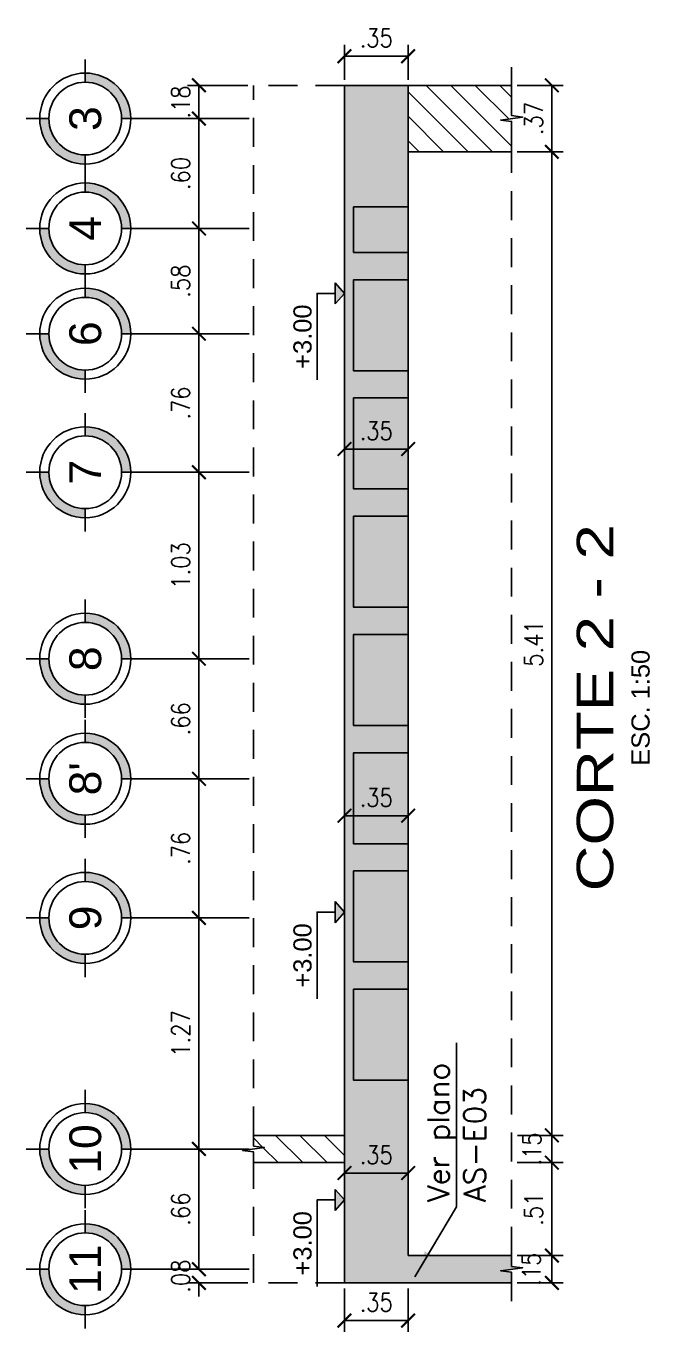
# Model space of a CAD drawing. Header units: millimetres. Extents: x -5.9 to 53.8, y -5.5 to 13.4.
# Drawn here: x 27.85 to 31.28, y -0.34 to 6.83 of the extents above; entities that cross this region are included whole.
import ezdxf
from ezdxf.enums import TextEntityAlignment as Align

# ---------------------------------------------------------------- set-up
doc = ezdxf.new("R2010")
doc.units = ezdxf.units.MM
doc.header["$LTSCALE"] = 0.05
doc.linetypes.add('DASHDOT2', pattern=[12.7, 6.35, -3.175, 0, -3.175])
doc.linetypes.add('HIDDEN2', pattern=[4.7625, 3.175, -1.5875])
for name, color, linetype in [('ACHURADO', 1, 'Continuous'), ('ACOTADO', 2, 'Continuous'), ('CANT_INVIS', 2, 'HIDDEN2'), ('CONT_CORTE', 4, 'Continuous'), ('EJES', 1, 'DASHDOT2'), ('TITULOS', 1, 'Continuous'), ('TXT_IND', 2, 'Continuous')]:
    doc.layers.add(name, color=color, linetype=linetype)
doc.styles.add('ACOTAMIENTOS', font='romans.shx', dxfattribs={"width": 0.85})
doc.styles.add('ARIAL', font='arial.ttf')
doc.styles.get("Standard").update_dxf_attribs({"font": 'romans.shx'})
doc.dimstyles.new('ACOTA_50', dxfattribs={"dimscale": 0.05, "dimtxt": 2, "dimasz": 1.5, "dimexe": 1.25, "dimexo": 0.625, "dimgap": 1, "dimtad": 1, "dimzin": 4, "dimdsep": 46, "dimtxsty": 'ACOTAMIENTOS', "dimblk1": 'ARCHTICK', "dimblk2": 'ARCHTICK', "dimsah": 1, "dimcen": 1.5, "dimclrd": 1, "dimclre": 1, "dimclrt": 256, "dimadec": 0, "dimazin": 0, "dimtfac": 1, "dimtofl": 0, "dimtmove": 2, "dimatfit": 3, "dimfxl": 0, "dimtolj": 1, "dimtzin": 0, "dimarcsym": 0})
pattern_1 = [(135, (-1.56006, 0), (-0.06735192, -0.06735192), [])]

# ---------------------------------------------------------------- blocks, each defined once
blk = doc.blocks.new('EJE')
at = {"layer": 'EJES', "linetype": 'Continuous'}
for points in [[(-0.25, 0), (-0.2, 0, -0.414214), (0, 0.2), (0, 0.25, 0.414214)], [(0.25, 0), (0.2, 0, -0.414214), (0, -0.2), (0, -0.25, 0.414214)]]:
    blk.add_hatch(color=256, dxfattribs=at).paths.add_polyline_path(points)
at = {"layer": 'EJES', "color": 1, "linetype": 'Continuous'}
for p, q in [((0, 0.2), (0, 0.325)), ((-0.2, 0), (-0.325, 0)), ((0.325, 0), (0.2, 0)), ((0, -0.325), (0, -0.2))]:
    blk.add_line(p, q, dxfattribs=at)
at = {"layer": 'EJES', "color": 3, "linetype": 'Continuous'}
for radius in [0.25, 0.2]:
    blk.add_circle((0, 0), radius, dxfattribs=at)
at = {"layer": 'EJES', "color": 4, "linetype": 'Continuous', "style": 'ARIAL'}
blk.add_attdef('EJE', text='', height=0.175, dxfattribs=at).set_placement((0, 0), align=Align.MIDDLE_CENTER)
blk = doc.blocks.new('_ARCHTICK')
at = {"color": 0, "linetype": 'ByBlock', "const_width": 0.15}
blk.add_lwpolyline([(-0.5, -0.5), (0.5, 0.5)], dxfattribs=at)
blk = doc.blocks.new('*D299')
at = {"layer": 'ACOTADO', "color": 1, "lineweight": -2}
for p, q in [((28.8041, 0), (28.8041, 0.075)), ((29.0728, 0), (28.7416, 0)), ((29.0728, -0.075), (28.7416, -0.075)), ((28.8041, -0.075), (28.8041, -0.15))]:
    blk.add_line(p, q, dxfattribs=at)
at = {"layer": 'DEFPOINTS', "color": 0}
for p in [(28.8041, 0), (29.1041, 0), (29.104, -0.075)]:
    blk.add_point(p, dxfattribs=at)
at = {"layer": 'ACOTADO', "color": 1, "lineweight": -2, "xscale": 0.07500000000000001, "yscale": 0.07500000000000001, "zscale": 0.07500000000000001}
for p, rotation in [((28.8041, 0), 270), ((28.8041, -0.075), 90)]:
    blk.add_blockref('_ARCHTICK', p, dxfattribs=dict(at, rotation=rotation))
at = {"layer": 'ACOTADO', "insert": (28.7041, -0.0375), "char_height": 0.1, "attachment_point": 5, "rotation": 90, "style": 'ACOTAMIENTOS'}
blk.add_mtext('\\A1;.08', dxfattribs=at)
blk = doc.blocks.new('*D300')
at = {"layer": 'ACOTADO', "color": 1, "lineweight": -2}
for p, q in [((29.0728, 0.661), (28.7416, 0.661)), ((28.8041, 0), (28.8041, 0.661)), ((29.0728, 0), (28.7416, 0))]:
    blk.add_line(p, q, dxfattribs=at)
at = {"layer": 'DEFPOINTS', "color": 0}
for p in [(28.8041, 0.661), (29.1041, 0.661), (29.1041, 0)]:
    blk.add_point(p, dxfattribs=at)
at = {"layer": 'ACOTADO', "color": 1, "lineweight": -2, "xscale": 0.07500000000000001, "yscale": 0.07500000000000001, "zscale": 0.07500000000000001}
for p, rotation in [((28.8041, 0.661), 90), ((28.8041, 0), 270)]:
    blk.add_blockref('_ARCHTICK', p, dxfattribs=dict(at, rotation=rotation))
at = {"layer": 'ACOTADO', "insert": (28.7041, 0.3305), "char_height": 0.1, "attachment_point": 5, "rotation": 90, "style": 'ACOTAMIENTOS'}
blk.add_mtext('\\A1;.66', dxfattribs=at)
blk = doc.blocks.new('*D301')
at = {"layer": 'ACOTADO', "color": 1, "lineweight": -2}
for p, q in [((29.0728, 1.9314), (28.7416, 1.9314)), ((28.8041, 0.661), (28.8041, 1.9314)), ((29.0728, 0.661), (28.7416, 0.661))]:
    blk.add_line(p, q, dxfattribs=at)
at = {"layer": 'DEFPOINTS', "color": 0}
for p in [(28.8041, 1.9314), (29.1041, 1.9314), (29.1041, 0.661)]:
    blk.add_point(p, dxfattribs=at)
at = {"layer": 'ACOTADO', "color": 1, "lineweight": -2, "xscale": 0.07500000000000001, "yscale": 0.07500000000000001, "zscale": 0.07500000000000001}
for p, rotation in [((28.8041, 1.9314), 90), ((28.8041, 0.661), 270)]:
    blk.add_blockref('_ARCHTICK', p, dxfattribs=dict(at, rotation=rotation))
at = {"layer": 'ACOTADO', "insert": (28.7041, 1.2962), "char_height": 0.1, "attachment_point": 5, "rotation": 90, "style": 'ACOTAMIENTOS'}
blk.add_mtext('\\A1;1.27', dxfattribs=at)
blk = doc.blocks.new('*D302')
at = {"layer": 'ACOTADO', "color": 1, "lineweight": -2}
for p, q in [((29.0728, 2.696), (28.7416, 2.696)), ((28.8041, 1.9314), (28.8041, 2.696)), ((29.0728, 1.9314), (28.7416, 1.9314))]:
    blk.add_line(p, q, dxfattribs=at)
at = {"layer": 'DEFPOINTS', "color": 0}
for p in [(28.8041, 2.696), (29.1041, 2.696), (29.1041, 1.9314)]:
    blk.add_point(p, dxfattribs=at)
at = {"layer": 'ACOTADO', "color": 1, "lineweight": -2, "xscale": 0.07500000000000001, "yscale": 0.07500000000000001, "zscale": 0.07500000000000001}
for p, rotation in [((28.8041, 2.696), 90), ((28.8041, 1.9314), 270)]:
    blk.add_blockref('_ARCHTICK', p, dxfattribs=dict(at, rotation=rotation))
at = {"layer": 'ACOTADO', "insert": (28.7041, 2.3137), "char_height": 0.1, "attachment_point": 5, "rotation": 90, "style": 'ACOTAMIENTOS'}
blk.add_mtext('\\A1;.76', dxfattribs=at)
blk = doc.blocks.new('*D303')
at = {"layer": 'ACOTADO', "color": 1, "lineweight": -2}
for p, q in [((29.0728, 3.3558), (28.7416, 3.3558)), ((28.8041, 2.696), (28.8041, 3.3558)), ((29.0728, 2.696), (28.7416, 2.696))]:
    blk.add_line(p, q, dxfattribs=at)
at = {"layer": 'DEFPOINTS', "color": 0}
for p in [(28.8041, 3.3558), (29.1041, 3.3558), (29.1041, 2.696)]:
    blk.add_point(p, dxfattribs=at)
at = {"layer": 'ACOTADO', "color": 1, "lineweight": -2, "xscale": 0.07500000000000001, "yscale": 0.07500000000000001, "zscale": 0.07500000000000001}
for p, rotation in [((28.8041, 3.3558), 90), ((28.8041, 2.696), 270)]:
    blk.add_blockref('_ARCHTICK', p, dxfattribs=dict(at, rotation=rotation))
at = {"layer": 'ACOTADO', "insert": (28.7041, 3.0259), "char_height": 0.1, "attachment_point": 5, "rotation": 90, "style": 'ACOTAMIENTOS'}
blk.add_mtext('\\A1;.66', dxfattribs=at)
blk = doc.blocks.new('*D304')
at = {"layer": 'ACOTADO', "color": 1, "lineweight": -2}
for p, q in [((29.0728, 4.3808), (28.7416, 4.3808)), ((28.8041, 3.3558), (28.8041, 4.3808)), ((29.0728, 3.3558), (28.7416, 3.3558))]:
    blk.add_line(p, q, dxfattribs=at)
at = {"layer": 'DEFPOINTS', "color": 0}
for p in [(28.8041, 4.3808), (29.1041, 4.3808), (29.1041, 3.3558)]:
    blk.add_point(p, dxfattribs=at)
at = {"layer": 'ACOTADO', "color": 1, "lineweight": -2, "xscale": 0.07500000000000001, "yscale": 0.07500000000000001, "zscale": 0.07500000000000001}
for p, rotation in [((28.8041, 4.3808), 90), ((28.8041, 3.3558), 270)]:
    blk.add_blockref('_ARCHTICK', p, dxfattribs=dict(at, rotation=rotation))
at = {"layer": 'ACOTADO', "insert": (28.7041, 3.8683), "char_height": 0.1, "attachment_point": 5, "rotation": 90, "style": 'ACOTAMIENTOS'}
blk.add_mtext('\\A1;1.03', dxfattribs=at)
blk = doc.blocks.new('*D305')
at = {"layer": 'ACOTADO', "color": 1, "lineweight": -2}
for p, q in [((29.0728, 5.1424), (28.7416, 5.1424)), ((28.8041, 4.3808), (28.8041, 5.1424)), ((29.0728, 4.3808), (28.7416, 4.3808))]:
    blk.add_line(p, q, dxfattribs=at)
at = {"layer": 'DEFPOINTS', "color": 0}
for p in [(28.8041, 5.1424), (29.1041, 5.1424), (29.1041, 4.3808)]:
    blk.add_point(p, dxfattribs=at)
at = {"layer": 'ACOTADO', "color": 1, "lineweight": -2, "xscale": 0.07500000000000001, "yscale": 0.07500000000000001, "zscale": 0.07500000000000001}
for p, rotation in [((28.8041, 5.1424), 90), ((28.8041, 4.3808), 270)]:
    blk.add_blockref('_ARCHTICK', p, dxfattribs=dict(at, rotation=rotation))
at = {"layer": 'ACOTADO', "insert": (28.7041, 4.7616), "char_height": 0.1, "attachment_point": 5, "rotation": 90, "style": 'ACOTAMIENTOS'}
blk.add_mtext('\\A1;.76', dxfattribs=at)
blk = doc.blocks.new('*D306')
at = {"layer": 'ACOTADO', "color": 1, "lineweight": -2}
for p, q in [((29.0728, 5.721), (28.7416, 5.721)), ((28.8041, 5.1424), (28.8041, 5.721)), ((29.0728, 5.1424), (28.7416, 5.1424))]:
    blk.add_line(p, q, dxfattribs=at)
at = {"layer": 'DEFPOINTS', "color": 0}
for p in [(28.8041, 5.721), (29.1041, 5.721), (29.1041, 5.1424)]:
    blk.add_point(p, dxfattribs=at)
at = {"layer": 'ACOTADO', "color": 1, "lineweight": -2, "xscale": 0.07500000000000001, "yscale": 0.07500000000000001, "zscale": 0.07500000000000001}
for p, rotation in [((28.8041, 5.721), 90), ((28.8041, 5.1424), 270)]:
    blk.add_blockref('_ARCHTICK', p, dxfattribs=dict(at, rotation=rotation))
at = {"layer": 'ACOTADO', "insert": (28.7041, 5.4317), "char_height": 0.1, "attachment_point": 5, "rotation": 90, "style": 'ACOTAMIENTOS'}
blk.add_mtext('\\A1;.58', dxfattribs=at)
blk = doc.blocks.new('*D307')
at = {"layer": 'ACOTADO', "color": 1, "lineweight": -2}
for p, q in [((29.0728, 6.325), (28.7416, 6.325)), ((28.8041, 5.721), (28.8041, 6.325)), ((29.0728, 5.721), (28.7416, 5.721))]:
    blk.add_line(p, q, dxfattribs=at)
at = {"layer": 'DEFPOINTS', "color": 0}
for p in [(28.8041, 6.325), (29.1041, 6.325), (29.1041, 5.721)]:
    blk.add_point(p, dxfattribs=at)
at = {"layer": 'ACOTADO', "color": 1, "lineweight": -2, "xscale": 0.07500000000000001, "yscale": 0.07500000000000001, "zscale": 0.07500000000000001}
for p, rotation in [((28.8041, 6.325), 90), ((28.8041, 5.721), 270)]:
    blk.add_blockref('_ARCHTICK', p, dxfattribs=dict(at, rotation=rotation))
at = {"layer": 'ACOTADO', "insert": (28.7041, 6.023), "char_height": 0.1, "attachment_point": 5, "rotation": 90, "style": 'ACOTAMIENTOS'}
blk.add_mtext('\\A1;.60', dxfattribs=at)
blk = doc.blocks.new('*D308')
at = {"layer": 'ACOTADO', "color": 1, "lineweight": -2}
for p, q in [((29.0728, 6.5075), (28.7416, 6.5075)), ((28.8041, 6.325), (28.8041, 6.5075)), ((29.0728, 6.325), (28.7416, 6.325))]:
    blk.add_line(p, q, dxfattribs=at)
at = {"layer": 'DEFPOINTS', "color": 0}
for p in [(28.8041, 6.5075), (29.1041, 6.5075), (29.1041, 6.325)]:
    blk.add_point(p, dxfattribs=at)
at = {"layer": 'ACOTADO', "color": 1, "lineweight": -2, "xscale": 0.07500000000000001, "yscale": 0.07500000000000001, "zscale": 0.07500000000000001}
for p, rotation in [((28.8041, 6.5075), 90), ((28.8041, 6.325), 270)]:
    blk.add_blockref('_ARCHTICK', p, dxfattribs=dict(at, rotation=rotation))
at = {"layer": 'ACOTADO', "insert": (28.7041, 6.4163), "char_height": 0.1, "attachment_point": 5, "rotation": 90, "style": 'ACOTAMIENTOS'}
blk.add_mtext('\\A1;.18', dxfattribs=at)
blk = doc.blocks.new('*D231')
at = {"layer": 'ACOTADO', "color": 1, "lineweight": -2}
for p, q in [((30.5543, 0.075), (30.8068, 0.075)), ((30.7443, -0.075), (30.7443, 0.075)), ((30.5543, -0.075), (30.8068, -0.075))]:
    blk.add_line(p, q, dxfattribs=at)
at = {"layer": 'DEFPOINTS', "color": 0}
for p in [(30.523, 0.075), (30.7443, 0.075), (30.523, -0.075)]:
    blk.add_point(p, dxfattribs=at)
at = {"layer": 'ACOTADO', "color": 1, "lineweight": -2, "xscale": 0.07500000000000001, "yscale": 0.07500000000000001, "zscale": 0.07500000000000001}
for p, rotation in [((30.7443, 0.075), 90), ((30.7443, -0.075), 270)]:
    blk.add_blockref('_ARCHTICK', p, dxfattribs=dict(at, rotation=rotation))
at = {"layer": 'ACOTADO', "insert": (30.6313, 0), "char_height": 0.1, "attachment_point": 5, "rotation": 90, "style": 'ACOTAMIENTOS'}
blk.add_mtext('\\A1;.15', dxfattribs=at)
blk = doc.blocks.new('*D20')
at = {"layer": 'ACOTADO', "color": 1, "lineweight": -2}
for p, q in [((30.5543, 0.586), (30.8068, 0.586)), ((30.7443, 0.075), (30.7443, 0.586)), ((30.5543, 0.075), (30.8068, 0.075))]:
    blk.add_line(p, q, dxfattribs=at)
at = {"layer": 'DEFPOINTS', "color": 0}
for p in [(30.523, 0.586), (30.7443, 0.586), (30.523, 0.075)]:
    blk.add_point(p, dxfattribs=at)
at = {"layer": 'ACOTADO', "color": 1, "lineweight": -2, "xscale": 0.07500000000000001, "yscale": 0.07500000000000001, "zscale": 0.07500000000000001}
for p, rotation in [((30.7443, 0.586), 90), ((30.7443, 0.075), 270)]:
    blk.add_blockref('_ARCHTICK', p, dxfattribs=dict(at, rotation=rotation))
at = {"layer": 'ACOTADO', "insert": (30.6443, 0.3305), "char_height": 0.1, "attachment_point": 5, "rotation": 90, "style": 'ACOTAMIENTOS'}
blk.add_mtext('\\A1;.51', dxfattribs=at)
blk = doc.blocks.new('*D21')
at = {"layer": 'ACOTADO', "color": 1, "lineweight": -2}
for p, q in [((30.5549, 0.736), (30.8068, 0.736)), ((30.7443, 0.586), (30.7443, 0.736)), ((30.5543, 0.586), (30.8068, 0.586))]:
    blk.add_line(p, q, dxfattribs=at)
at = {"layer": 'DEFPOINTS', "color": 0}
for p in [(30.5237, 0.736), (30.7443, 0.736), (30.523, 0.586)]:
    blk.add_point(p, dxfattribs=at)
at = {"layer": 'ACOTADO', "color": 1, "lineweight": -2, "xscale": 0.07500000000000001, "yscale": 0.07500000000000001, "zscale": 0.07500000000000001}
for p, rotation in [((30.7443, 0.736), 90), ((30.7443, 0.586), 270)]:
    blk.add_blockref('_ARCHTICK', p, dxfattribs=dict(at, rotation=rotation))
at = {"layer": 'ACOTADO', "insert": (30.6346, 0.661), "char_height": 0.1, "attachment_point": 5, "rotation": 90, "style": 'ACOTAMIENTOS'}
blk.add_mtext('\\A1;.15', dxfattribs=at)
blk = doc.blocks.new('*D232')
at = {"layer": 'ACOTADO', "color": 1, "lineweight": -2}
for p, q in [((30.5543, 6.1425), (30.8068, 6.1425)), ((30.7443, 0.736), (30.7443, 6.1425)), ((30.5549, 0.736), (30.8068, 0.736))]:
    blk.add_line(p, q, dxfattribs=at)
at = {"layer": 'DEFPOINTS', "color": 0}
for p in [(30.523, 6.1425), (30.7443, 6.1425), (30.5237, 0.736)]:
    blk.add_point(p, dxfattribs=at)
at = {"layer": 'ACOTADO', "color": 1, "lineweight": -2, "xscale": 0.07500000000000001, "yscale": 0.07500000000000001, "zscale": 0.07500000000000001}
for p, rotation in [((30.7443, 6.1425), 90), ((30.7443, 0.736), 270)]:
    blk.add_blockref('_ARCHTICK', p, dxfattribs=dict(at, rotation=rotation))
at = {"layer": 'ACOTADO', "insert": (30.6443, 3.4393), "char_height": 0.1, "attachment_point": 5, "rotation": 90, "style": 'ACOTAMIENTOS'}
blk.add_mtext('\\A1;5.41', dxfattribs=at)
blk = doc.blocks.new('*D233')
at = {"layer": 'ACOTADO', "color": 1, "lineweight": -2}
for p, q in [((30.5543, 6.5075), (30.8068, 6.5075)), ((30.7443, 6.1425), (30.7443, 6.5075)), ((30.5543, 6.1425), (30.8068, 6.1425))]:
    blk.add_line(p, q, dxfattribs=at)
at = {"layer": 'DEFPOINTS', "color": 0}
for p in [(30.523, 6.5075), (30.7443, 6.5075), (30.523, 6.1425)]:
    blk.add_point(p, dxfattribs=at)
at = {"layer": 'ACOTADO', "color": 1, "lineweight": -2, "xscale": 0.07500000000000001, "yscale": 0.07500000000000001, "zscale": 0.07500000000000001}
for p, rotation in [((30.7443, 6.5075), 90), ((30.7443, 6.1425), 270)]:
    blk.add_blockref('_ARCHTICK', p, dxfattribs=dict(at, rotation=rotation))
at = {"layer": 'ACOTADO', "insert": (30.6443, 6.325), "char_height": 0.1, "attachment_point": 5, "rotation": 90, "style": 'ACOTAMIENTOS'}
blk.add_mtext('\\A1;.37', dxfattribs=at)
blk = doc.blocks.new('*D26')
at = {"layer": 'ACOTADO', "color": 1, "lineweight": -2}
for p, q in [((29.604, -0.1063), (29.604, -0.3441)), ((29.954, -0.1063), (29.954, -0.3441)), ((29.604, -0.2816), (29.954, -0.2816))]:
    blk.add_line(p, q, dxfattribs=at)
at = {"layer": 'DEFPOINTS', "color": 0}
for p in [(29.604, -0.075), (29.954, -0.075), (29.954, -0.2816)]:
    blk.add_point(p, dxfattribs=at)
at = {"layer": 'ACOTADO', "color": 1, "lineweight": -2, "xscale": 0.07500000000000001, "yscale": 0.07500000000000001, "zscale": 0.07500000000000001, "rotation": 180}
blk.add_blockref('_ARCHTICK', (29.604, -0.2816), dxfattribs=at)
at = {"layer": 'ACOTADO', "color": 1, "lineweight": -2, "xscale": 0.07500000000000001, "yscale": 0.07500000000000001, "zscale": 0.07500000000000001}
blk.add_blockref('_ARCHTICK', (29.954, -0.2816), dxfattribs=at)
at = {"layer": 'ACOTADO', "insert": (29.779, -0.1816), "char_height": 0.1, "attachment_point": 5, "style": 'ACOTAMIENTOS'}
blk.add_mtext('\\A1;.35', dxfattribs=at)
blk = doc.blocks.new('*D252')
at = {"layer": 'ACOTADO', "color": 1, "lineweight": -2}
for p, q in [((29.604, 6.5388), (29.604, 6.7301)), ((29.954, 6.5388), (29.954, 6.7301)), ((29.604, 6.6676), (29.954, 6.6676))]:
    blk.add_line(p, q, dxfattribs=at)
at = {"layer": 'DEFPOINTS', "color": 0}
for p in [(29.954, 6.6676), (29.604, 6.5075), (29.954, 6.5075)]:
    blk.add_point(p, dxfattribs=at)
at = {"layer": 'ACOTADO', "color": 1, "lineweight": -2, "xscale": 0.07500000000000001, "yscale": 0.07500000000000001, "zscale": 0.07500000000000001, "rotation": 180}
blk.add_blockref('_ARCHTICK', (29.604, 6.6676), dxfattribs=at)
at = {"layer": 'ACOTADO', "color": 1, "lineweight": -2, "xscale": 0.07500000000000001, "yscale": 0.07500000000000001, "zscale": 0.07500000000000001}
blk.add_blockref('_ARCHTICK', (29.954, 6.6676), dxfattribs=at)
at = {"layer": 'ACOTADO', "insert": (29.779, 6.7676), "char_height": 0.1, "attachment_point": 5, "style": 'ACOTAMIENTOS'}
blk.add_mtext('\\A1;.35', dxfattribs=at)
blk = doc.blocks.new('*D253')
at = {"layer": 'ACOTADO', "color": 1, "lineweight": -2}
for p, q in [((29.604, 4.5399), (29.604, 4.5712)), ((29.954, 4.5399), (29.954, 4.5712)), ((29.604, 4.5087), (29.954, 4.5087))]:
    blk.add_line(p, q, dxfattribs=at)
at = {"layer": 'DEFPOINTS', "color": 0}
for p in [(29.604, 4.5087), (29.954, 4.5087), (29.954, 4.5087)]:
    blk.add_point(p, dxfattribs=at)
at = {"layer": 'ACOTADO', "color": 1, "lineweight": -2, "xscale": 0.07500000000000001, "yscale": 0.07500000000000001, "zscale": 0.07500000000000001, "rotation": 180}
blk.add_blockref('_ARCHTICK', (29.604, 4.5087), dxfattribs=at)
at = {"layer": 'ACOTADO', "color": 1, "lineweight": -2, "xscale": 0.07500000000000001, "yscale": 0.07500000000000001, "zscale": 0.07500000000000001}
blk.add_blockref('_ARCHTICK', (29.954, 4.5087), dxfattribs=at)
at = {"layer": 'ACOTADO', "insert": (29.779, 4.6087), "char_height": 0.1, "attachment_point": 5, "style": 'ACOTAMIENTOS'}
blk.add_mtext('\\A1;.35', dxfattribs=at)
blk = doc.blocks.new('*D27')
at = {"layer": 'ACOTADO', "color": 1, "lineweight": -2}
for p, q in [((29.604, 2.5243), (29.604, 2.5555)), ((29.954, 2.5243), (29.954, 2.5555)), ((29.604, 2.493), (29.954, 2.493))]:
    blk.add_line(p, q, dxfattribs=at)
at = {"layer": 'DEFPOINTS', "color": 0}
for p in [(29.604, 2.493), (29.954, 2.493), (29.954, 2.493)]:
    blk.add_point(p, dxfattribs=at)
at = {"layer": 'ACOTADO', "color": 1, "lineweight": -2, "xscale": 0.07500000000000001, "yscale": 0.07500000000000001, "zscale": 0.07500000000000001, "rotation": 180}
blk.add_blockref('_ARCHTICK', (29.604, 2.493), dxfattribs=at)
at = {"layer": 'ACOTADO', "color": 1, "lineweight": -2, "xscale": 0.07500000000000001, "yscale": 0.07500000000000001, "zscale": 0.07500000000000001}
blk.add_blockref('_ARCHTICK', (29.954, 2.493), dxfattribs=at)
at = {"layer": 'ACOTADO', "insert": (29.779, 2.593), "char_height": 0.1, "attachment_point": 5, "style": 'ACOTAMIENTOS'}
blk.add_mtext('\\A1;.35', dxfattribs=at)
blk = doc.blocks.new('*D28')
at = {"layer": 'ACOTADO', "color": 1, "lineweight": -2}
for p, q in [((29.604, 0.5601), (29.604, 0.5914)), ((29.954, 0.5601), (29.954, 0.5914)), ((29.604, 0.5289), (29.954, 0.5289))]:
    blk.add_line(p, q, dxfattribs=at)
at = {"layer": 'DEFPOINTS', "color": 0}
for p in [(29.604, 0.5289), (29.954, 0.5289), (29.954, 0.5289)]:
    blk.add_point(p, dxfattribs=at)
at = {"layer": 'ACOTADO', "color": 1, "lineweight": -2, "xscale": 0.07500000000000001, "yscale": 0.07500000000000001, "zscale": 0.07500000000000001, "rotation": 180}
blk.add_blockref('_ARCHTICK', (29.604, 0.5289), dxfattribs=at)
at = {"layer": 'ACOTADO', "color": 1, "lineweight": -2, "xscale": 0.07500000000000001, "yscale": 0.07500000000000001, "zscale": 0.07500000000000001}
blk.add_blockref('_ARCHTICK', (29.954, 0.5289), dxfattribs=at)
at = {"layer": 'ACOTADO', "insert": (29.779, 0.6289), "char_height": 0.1, "attachment_point": 5, "style": 'ACOTAMIENTOS'}
blk.add_mtext('\\A1;.35', dxfattribs=at)
blk = doc.blocks.new('Nivel-elev')
at = {"layer": 'TXT_IND'}
blk.add_hatch(color=1, dxfattribs=at).paths.add_polyline_path([(-0.0585, 0.0506), (0.0585, 0.0506), (0, 0)])
for p, q in [((0, 0), (-0.0585, 0.0506)), ((-0.0585, 0.0506), (0.0585, 0.0506)), ((0.0585, 0.0506), (0, 0))]:
    blk.add_line(p, q, dxfattribs=at)
blk.add_lwpolyline([(-0.4759, 0.1507), (0, 0.1507), (0, 0.0506)], dxfattribs=at)
blk.add_attdef('+2.85', (-0.4759, 0.1706), '', height=0.0975, dxfattribs=at)
blk = doc.blocks.new('Titulos')
at = {"layer": 'TITULOS', "color": 1, "style": 'ARIAL', "width": 1.25}
blk.add_attdef('TITULO_1', text='', height=0.2, dxfattribs=at).set_placement((0, 0.25), align=Align.MIDDLE_CENTER)
at = {"layer": 'TITULOS', "style": 'ARIAL', "width": 1.25}
blk.add_attdef('TITULO_2', text='', height=0.2, dxfattribs=at).set_placement((0, 0), align=Align.MIDDLE_CENTER)
at = {"layer": 'TITULOS', "color": 2, "width": 1.25}
for tag, p in [('ESCALA_1', (0, -0.2505)), ('ESCALA_2', (0, -0.4083))]:
    blk.add_attdef(tag, text='', height=0.1, dxfattribs=at).set_placement(p, align=Align.MIDDLE_CENTER)

msp = doc.modelspace()

# ---------------------------------------------------------------- hatches: boundary and pattern name
at = {"layer": 'ACHURADO'}
h = msp.add_hatch(color=254, dxfattribs=at)
h.dxf.hatch_style = 1
h.paths.add_polyline_path([(29.954, 0.8892), (29.954, 1.0392), (29.654, 1.0392), (29.654, 1.5392), (29.954, 1.5392), (29.954, 1.6892), (29.654, 1.6892), (29.654, 2.1892), (29.954, 2.1892), (29.954, 2.3392), (29.654, 2.3392), (29.654, 2.8392), (29.954, 2.8392), (29.954, 2.9892), (29.654, 2.9892), (29.654, 3.4892), (29.954, 3.4892), (29.954, 3.6392), (29.654, 3.6392), (29.654, 4.1392), (29.954, 4.1392), (29.954, 4.2892), (29.654, 4.2892), (29.654, 4.7892), (29.954, 4.7892), (29.954, 4.9392), (29.654, 4.9392), (29.654, 5.4392), (29.954, 5.4392), (29.954, 5.5892), (29.654, 5.5892), (29.654, 5.8392), (29.954, 5.8392), (29.954, 6.5075), (29.604, 6.5075), (29.604, -0.075), (30.0005, -0.075), (30.523, -0.075), (30.523, -0.016), (30.463, -0.008), (30.583, 0.008), (30.523, 0.016), (30.523, 0.075), (29.954, 0.075), (29.954, 0.2054), (29.954, 0.4554)])
h = msp.add_hatch(dxfattribs=at)
h.set_pattern_fill('ANSI31', color=256, scale=0.03, angle=90)
h.set_pattern_definition(pattern_1)
h.paths.add_polyline_path([(30.523, 6.309), (30.463, 6.317), (30.583, 6.333), (30.523, 6.341), (30.523, 6.5075), (29.954, 6.5075), (29.954, 6.1425), (30.523, 6.1425)])
h = msp.add_hatch(dxfattribs=at)
h.set_pattern_fill('AR-SAND', color=256, scale=0.001, angle=90)
h.set_pattern_definition([(127.5, (-1.560063, 0), (-0.048941324, -0.00160003), [0, -0.038608, 0, -0.04318, 0, -0.041275]), (97.5, (-1.56006, 0), (-0.07168251, 0.04495233), [0, -0.020828, 0, -0.034798, 0, -0.013335]), (57.5, (-1.560063, -0.03124), (-0.00014372, 0.079099237), [0, -0.0127, 0, -0.04572, 0, -0.05969]), (47.5, (-1.56006, -0.03124), (-0.02229293, 0.07635565), [0, -0.00635, 0, -0.029972, 0, -0.03429])])
h.paths.add_polyline_path([(29.954, 1.5392), (29.654, 1.5392), (29.654, 1.0392), (29.954, 1.0392)])
h.paths.add_polyline_path([(29.954, 2.1892), (29.654, 2.1892), (29.654, 1.6892), (29.954, 1.6892)])
h.paths.add_polyline_path([(29.954, 2.8392), (29.654, 2.8392), (29.654, 2.3392), (29.954, 2.3392)])
h.paths.add_polyline_path([(29.954, 3.4892), (29.654, 3.4892), (29.654, 2.9892), (29.954, 2.9892)])
h.paths.add_polyline_path([(29.954, 4.1392), (29.654, 4.1392), (29.654, 3.6392), (29.954, 3.6392)])
h.paths.add_polyline_path([(29.954, 4.7892), (29.654, 4.7892), (29.654, 4.2892), (29.954, 4.2892)])
h.paths.add_polyline_path([(29.954, 5.4392), (29.654, 5.4392), (29.654, 4.9392), (29.954, 4.9392)])
h.paths.add_polyline_path([(29.954, 5.8392), (29.654, 5.8392), (29.654, 5.5892), (29.954, 5.5892)])
h = msp.add_hatch(dxfattribs=at)
h.set_pattern_fill('ANSI31', color=256, scale=0.03, angle=90)
h.set_pattern_definition(pattern_1)
h.paths.add_polyline_path([(29.604, 0.736), (29.1041, 0.736), (29.1041, 0.677), (29.1641, 0.669), (29.0441, 0.653), (29.1041, 0.645), (29.1041, 0.586), (29.604, 0.586)])

# ---------------------------------------------------------------- linework, layer by layer
at = {"layer": 'CANT_INVIS', "color": 7}
msp.add_line((30.523, 0.075), (30.523, 6.1425), dxfattribs=at)
for points in [[(29.1041, 0.736), (29.1041, 6.5075)], [(29.604, 6.5075), (29.1041, 6.5075)], [(29.604, -0.075), (29.104, -0.075), (29.1041, 0.586)]]:
    msp.add_lwpolyline(points, dxfattribs=at)
at = {"layer": 'CONT_CORTE'}
for p, q in [((30.523, 6.5075), (29.604, 6.5075)), ((29.604, 6.5075), (29.604, -0.075)), ((29.954, 5.8392), (29.954, 6.5075)), ((29.954, 6.1425), (30.523, 6.1425)), ((29.604, 0.736), (29.1041, 0.736)), ((29.1041, 0.586), (29.604, 0.586)), ((29.954, 0.2054), (29.954, 0.075)), ((30.523, 0.075), (29.954, 0.075)), ((29.604, -0.075), (30.0005, -0.075)), ((30.0005, -0.075), (30.523, -0.075))]:
    msp.add_line(p, q, dxfattribs=at)
at = {"layer": 'CONT_CORTE', "color": 1}
for p, q in [((29.954, 5.5892), (29.954, 5.8392)), ((29.954, 4.9392), (29.954, 5.4392)), ((29.954, 4.2892), (29.954, 4.7892)), ((29.954, 3.6392), (29.954, 4.1392)), ((29.954, 2.9892), (29.954, 3.4892)), ((29.954, 2.3392), (29.954, 2.8392)), ((29.954, 1.6892), (29.954, 2.1892)), ((29.954, 1.0392), (29.954, 1.5392))]:
    msp.add_line(p, q, dxfattribs=at)
for points in [[(30.523, 6.6075), (30.523, 6.341), (30.583, 6.333), (30.463, 6.317), (30.523, 6.309), (30.523, 6.0425)], [(29.1041, 0.836), (29.1041, 0.677), (29.1641, 0.669), (29.0441, 0.653), (29.1041, 0.645), (29.1041, 0.496)], [(30.523, 0.175), (30.523, 0.016), (30.583, 0.008), (30.463, -0.008), (30.523, -0.016), (30.523, -0.175)]]:
    msp.add_lwpolyline(points, dxfattribs=at)
at = {"layer": 'CONT_CORTE'}
for points in [[(29.954, 5.4392), (29.954, 5.5892), (29.654, 5.5892), (29.654, 5.8392), (29.954, 5.8392)], [(29.954, 4.7892), (29.954, 4.9392), (29.654, 4.9392), (29.654, 5.4392), (29.954, 5.4392)], [(29.954, 4.1392), (29.954, 4.2892), (29.654, 4.2892), (29.654, 4.7892), (29.954, 4.7892)], [(29.954, 3.4892), (29.954, 3.6392), (29.654, 3.6392), (29.654, 4.1392), (29.954, 4.1392)], [(29.954, 2.8392), (29.954, 2.9892), (29.654, 2.9892), (29.654, 3.4892), (29.954, 3.4892)], [(29.954, 2.1892), (29.954, 2.3392), (29.654, 2.3392), (29.654, 2.8392), (29.954, 2.8392)], [(29.954, 1.5392), (29.954, 1.6892), (29.654, 1.6892), (29.654, 2.1892), (29.954, 2.1892)], [(29.954, 0.8892), (29.954, 1.0392), (29.654, 1.0392), (29.654, 1.5392), (29.954, 1.5392)], [(29.954, 0.8892), (29.954, 0.4554), (29.954, 0.4554), (29.954, 0.2054), (29.954, 0.2054)]]:
    msp.add_lwpolyline(points, dxfattribs=at)
at = {"layer": 'EJES'}
for p, q in [((28.5041, 6.325), (29.1041, 6.325)), ((28.5041, 5.721), (29.1041, 5.721)), ((28.5041, 5.1424), (29.1041, 5.1424)), ((28.5041, 4.3808), (29.1041, 4.3808)), ((28.5041, 3.3558), (29.1041, 3.3558)), ((28.5041, 2.696), (29.1041, 2.696)), ((28.5041, 1.9314), (29.1041, 1.9314)), ((28.5041, 0.661), (29.1041, 0.661)), ((28.5041, 0), (29.1041, 0))]:
    msp.add_line(p, q, dxfattribs=at)

# ---------------------------------------------------------------- block references
at = {"layer": 'EJES', "rotation": 90}
for p, values in [((28.1791, 6.325), {'EJE': '3'}), ((28.1791, 5.721), {'EJE': '4'}), ((28.1791, 5.1424), {'EJE': '6'}), ((28.1791, 4.3808), {'EJE': '7'}), ((28.1791, 3.3558), {'EJE': '8'}), ((28.1791, 2.696), {'EJE': "8'"}), ((28.1791, 1.9314), {'EJE': '9'}), ((28.1791, 0.661), {'EJE': '10'}), ((28.1791, 0), {'EJE': '11'})]:
    msp.add_blockref('EJE', p, dxfattribs=at).add_auto_attribs(values)
at = {"layer": 'TITULOS'}
ref = msp.add_blockref('Titulos', (30.9813, 3.0863), dxfattribs=dict(at, rotation=90))
ref.add_attrib('TITULO_2', 'CORTE 2 - 2', dxfattribs={"height": 0.2, "rotation": 90, "style": 'ARIAL', "width": 1.25}).set_placement((30.9813, 3.0863), align=Align.MIDDLE_CENTER)
ref.add_attrib('ESCALA_1', 'ESC. 1:50', dxfattribs={"color": 2, "height": 0.1, "rotation": 90, "style": 'ARIAL'}).set_placement((31.2317, 3.0863), align=Align.MIDDLE_CENTER)
at = {"layer": 'TXT_IND'}
ref = msp.add_blockref('Nivel-elev', (29.604, 5.3644), dxfattribs=dict(at, rotation=90))
ref.add_attrib('+2.85', '+3.00', dxfattribs={"height": 0.1, "rotation": 90, "style": 'ARIAL'}).set_placement((29.4533, 5.1264), align=Align.BOTTOM_CENTER)
ref = msp.add_blockref('Nivel-elev', (29.604, 1.963), dxfattribs=dict(at, rotation=90))
ref.add_attrib('+2.85', '+3.00', dxfattribs={"height": 0.1, "rotation": 90, "style": 'ARIAL'}).set_placement((29.4533, 1.725), align=Align.BOTTOM_CENTER)
ref = msp.add_blockref('Nivel-elev', (29.604, 0.3808), dxfattribs=dict(at, rotation=90))
ref.add_attrib('+2.85', '+3.00', dxfattribs={"height": 0.1, "rotation": 90, "style": 'ARIAL'}).set_placement((29.4533, 0.1428), align=Align.BOTTOM_CENTER)

# ---------------------------------------------------------------- texts
at = {"layer": 'TXT_IND', "color": 4, "insert": (30.2203, 0.3691), "char_height": 0.12, "attachment_point": 4, "rotation": 90}
msp.add_mtext('Ver plano\\PAS-E03', dxfattribs=at)

# ---------------------------------------------------------------- dimensions: what is measured, and where the dimension line sits
at = {"layer": 'ACOTADO'}
for p1, p2, distance, picture, middle in [((29.604, 6.5075), (29.954, 6.5075), 0.1601, '*D252', (29.779, 6.7676)), ((29.604, 4.5087), (29.954, 4.5087), 0, '*D253', (29.779, 4.6087)), ((29.604, 2.493), (29.954, 2.493), 0, '*D27', (29.779, 2.593)), ((29.604, 0.5289), (29.954, 0.5289), 0, '*D28', (29.779, 0.6289)), ((29.604, -0.075), (29.954, -0.075), -0.2066, '*D26', (29.779, -0.1816))]:
    dim = msp.add_aligned_dim(p1=p1, p2=p2, distance=distance, dimstyle='ACOTA_50', dxfattribs=at)
    dim.commit()
    dim.dimension.update_dxf_attribs({"geometry": picture, "text_midpoint": middle})
for base, p1, p2, angle, picture, middle, dimtype in [((28.8041, 6.5075), (29.1041, 6.325), (29.1041, 6.5075), 90, '*D308', (28.7041, 6.4163), 160), ((30.7443, 0.736), (30.523, 0.586), (30.5237, 0.736), 270, '*D21', (30.6346, 0.661), 160), ((28.8040787979, 0), (29.1040200815, -0.075), (29.1040787979, 0), 90, '*D299', (28.7040787979, -0.0375), 160), ((30.7443, 0.075), (30.523, -0.075), (30.523, 0.075), 90, '*D231', (30.6313, 0), 161)]:
    dim = msp.add_linear_dim(base=base, p1=p1, p2=p2, angle=angle, dimstyle='ACOTA_50', dxfattribs=at)
    dim.commit()
    dim.dimension.update_dxf_attribs({"geometry": picture, "text_midpoint": middle, "dimtype": dimtype})
for base, p1, p2, angle, picture, middle in [((30.7443032509, 6.5075130274), (30.5230235352, 6.1425130274), (30.5230235352, 6.5075130274), 269.9999999999, '*D233', (30.6443032509, 6.3250130274)), ((28.8041, 6.325), (29.1041, 5.721), (29.1041, 6.325), 90, '*D307', (28.7041, 6.023)), ((30.7443, 6.1425), (30.5237, 0.736), (30.523, 6.1425), 270, '*D232', (30.6443, 3.4393)), ((28.8041, 5.721), (29.1041, 5.1424), (29.1041, 5.721), 90, '*D306', (28.7041, 5.4317)), ((28.8041, 5.1424), (29.1041, 4.3808), (29.1041, 5.1424), 90, '*D305', (28.7041, 4.7616)), ((28.8040787979, 4.3808360982), (29.1040787979, 3.3558360982), (29.1040787979, 4.3808360982), 90, '*D304', (28.7040787979, 3.8683360982)), ((28.8041, 3.3558), (29.1041, 2.696), (29.1041, 3.3558), 90, '*D303', (28.7041, 3.0259)), ((28.8041, 2.696), (29.1041, 1.9314), (29.1041, 2.696), 90, '*D302', (28.7041, 2.3137)), ((28.8041, 1.9314), (29.1041, 0.661), (29.1041, 1.9314), 90, '*D301', (28.7041, 1.2962)), ((28.8041, 0.661), (29.1041, 0), (29.1041, 0.661), 90, '*D300', (28.7041, 0.3305)), ((30.7443, 0.586), (30.523, 0.075), (30.523, 0.586), 270, '*D20', (30.6443, 0.3305))]:
    dim = msp.add_linear_dim(base=base, p1=p1, p2=p2, angle=angle, dimstyle='ACOTA_50', dxfattribs=at)
    dim.commit()
    dim.dimension.update_dxf_attribs({"geometry": picture, "text_midpoint": middle})

# ---------------------------------------------------------------- leaders
at = {"layer": 'TXT_IND', "annotation_type": 0, "has_hookline": 1, "hookline_direction": 0, "text_width": 0.8571, "horizontal_direction": (0, 1, 0)}
msp.add_leader([(29.9902, -0.0416), (30.2203, 0.3436), (30.2203, 1.2445)], dimstyle='ACOTA_50', override={"dimasz": 3, "dimgap": 1, "dimtad": 0}, dxfattribs=at)

doc.saveas('drawing.dxf')
